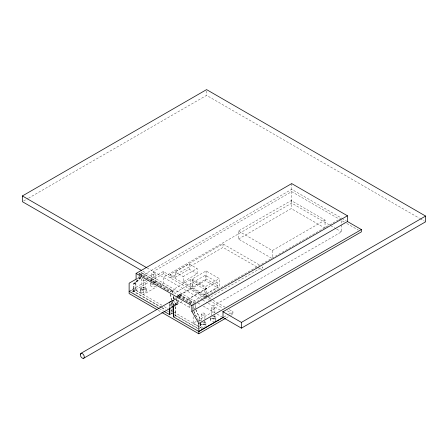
<?xml version="1.0" encoding="UTF-8"?>
<svg xmlns="http://www.w3.org/2000/svg" width="448" height="448" viewBox="0 0 448 448"><rect width="100%" height="100%" fill="white"/><g stroke="black" fill="none" stroke-linecap="round" stroke-linejoin="round"><path stroke-width="0.34" stroke-dasharray="2.24 1.68" d="M140.874 277.564L139.39 278.421L133.918 283.881L133.913 291.357L161.185 307.11M161.319 307.535L133.504 291.474L133.504 283.954L138.981 278.494L138.981 273.829L141.271 272.507L172.189 290.354L172.766 293.709M141.271 276.506L141.271 272.507M141.529 288.775L141.529 279.58M145.186 288.775L145.186 279.58M151.486 281.053L151.486 273.829M155.148 283.024L155.148 273.829M169.809 307.317L169.809 304.623L172.099 303.302M172.094 308.694L172.094 313.415L170.951 314.07M172.094 306.001L172.094 303.979M174.546 316.322L175.538 315.75L175.549 303.806L177.117 296.582M192.937 309.646L192.937 306.314M195.227 308.325L195.233 304.326M199.114 328.434L200.603 327.572L200.603 323.495M201.264 320.634L201.264 314.065M204.921 323.26L204.921 319.973M204.921 319.318L204.921 314.065M211.221 315.543L211.221 308.314M214.878 317.514L214.878 315.543M214.878 312.917L214.878 308.314A1.831 1.058 0 0 0 212.134 307.401A1.831 1.058 0 0 0 212.134 309.232A1.831 1.058 0 0 0 214.878 308.314M140.913 277.732L135.901 282.738L135.89 290.203L133.913 291.357L131.919 290.209L130.771 290.87M177.05 298.637L175.599 305.088L172.995 306.701M173.169 296.554L173.874 300.647A2.817 1.624 60.1 0 0 175.862 304.097A2.817 1.624 60.1 0 0 177.85 302.949L179.631 294.762L195.126 303.716M193.138 305.81L193.138 303.716L179.306 295.73L179.553 294.605L194.029 302.96M133.504 283.954L135.794 282.632L141.271 277.172L138.981 278.494M131.919 290.209L133.89 289.055M179.631 294.762L177.643 295.91L193.138 304.87M23.61 200.995L27.854 198.548M28.459 198.195L206.578 95.362L419.552 218.316M139.39 278.421L139.39 273.823L141.366 272.681L172.11 290.422L172.581 293.149M136.982 278.662L140.605 276.567M140.935 276.377L291.698 189.336L341.477 218.075L194.348 303.016M133.918 283.881L135.901 282.738M129.125 291.245L147.269 280.767M147.739 280.498L163.274 271.533L207.508 297.069M132.121 291.816L148.893 282.128M151.29 280.745L163.274 273.829L204.03 297.36M133.504 291.474L135.794 290.153L135.794 282.632M271.678 258.25L238.437 239.053L238.437 231.006L291.2 200.547L325.046 220.086L325.046 228.133M336.078 228.754L291.698 203.129L163.274 277.278L163.274 283.024L159.046 285.466M256.794 266.896L223.003 247.391L170.24 277.855L170.24 274.406L223.003 243.942L259.812 265.188M170.24 274.406L175.218 277.278L175.218 271.992L189.157 263.945L197.12 268.542L197.12 273.829L183.182 281.876L183.182 276.59L197.12 268.542M238.437 239.053L291.2 208.594L324.447 227.786M135.794 290.153L143.36 294.521L156.632 286.86M175.218 277.278L189.157 269.231L197.12 273.829M206.73 297.114L206.73 288.574L190.798 279.378L173.874 289.145L173.874 293.748M172.189 290.354L169.898 291.676L138.981 273.829M183.182 281.876L192.142 287.05L192.142 279.003L206.08 270.956L219.318 278.6L219.318 286.647L205.386 294.694L205.386 286.647L219.318 278.6M175.862 292.253L205.234 275.296L217.179 282.19L217.179 287.482L188.418 304.086M192.142 287.05L206.08 279.003L219.318 286.647M179.553 294.605L177.262 295.926L192.338 304.634M173.874 296.374L173.874 298.346L175.689 297.298M176.294 296.946L190.798 288.574L206.136 297.427M177.072 296.839L205.234 280.582L217.179 287.482M171.982 300.782L176.809 297.993M177.414 297.646L180.432 295.904M170.85 301.437L174.591 299.281M171.601 301.521L173.891 300.205L173.214 296.307M169.809 304.623L171.735 303.755M173.555 304.954L177.839 302.49M173.152 306.555L182.644 301.129M173.93 306.348L175.442 305.234M187.813 299.146L217.179 282.19M238.437 231.006L272.283 250.55L325.046 220.086M206.73 288.574L189.801 298.346L189.801 302.943M169.613 314.619L171.601 313.466L171.601 308.823M174.502 316.12L175.65 315.465L175.644 305.357M173.874 298.346L189.801 307.541L191.01 306.841M207.721 296.044L210.062 297.394L262.825 266.93L262.825 269.69M193.637 309.176L195.126 308.314L195.126 304.377M341.477 224.974L341.477 231.868L213.046 306.018L213.046 311.763L193.138 323.26L193.138 315.582M198.615 321.25L200.603 320.102L195.994 310.178M198.414 321.434L200.704 320.107L195.518 308.946M224 316.938L228.183 314.524M228.777 314.177L232.96 311.763L232.96 314.065L230.563 315.448M226.369 317.867L229.964 315.795M172.11 290.422L170.122 291.564L139.39 273.823M171.886 301.79L173.874 300.647M175.862 304.091L177.85 302.949M177.268 304.237L175.28 305.379A2.817 1.624 60.1 0 1 174.39 305.458M420.157 218.669L424.39 221.116M341.998 218.378L346.237 220.825M344.417 222.074L291.698 191.638L153.317 271.533L153.317 277.278M346.842 223.474L358.355 230.121M336.678 229.102L341.477 231.868M257.398 267.243L262.226 270.032M192.142 279.003L205.386 286.647M175.218 271.992L183.182 276.59M205.386 294.694L207.138 295.708M208.113 297.422L212.358 299.869M212.962 300.222L225.081 307.216M229.326 309.663L232.96 311.763M204.478 297.618L208.858 300.149M209.328 300.418L222.656 308.118M227.506 310.918L232.96 314.065M147.039 267.904L202.093 299.695M202.698 300.042L207.542 302.837M208.146 303.184L220.248 310.173M142.8 271.208L197.254 302.646M197.859 302.994L200.883 304.741M203.302 306.141L214.805 312.777M217.146 314.132L222.062 316.966M179.306 295.73L143.36 274.977L143.36 276.377M161.896 305.222L133.403 288.775M164.315 306.617L167.944 308.711M170.968 310.458L173.387 311.858M173.992 312.206L199.394 326.872M200.603 327.572L202.597 328.72M193.138 323.26L199.539 326.956M161.79 307.462L165.43 309.562M170.884 312.715L198.615 328.72M161.924 307.882L164.948 309.63M167.367 311.024L168.577 311.724M175.538 315.75L198.414 328.95M159.337 308.689L163.811 311.27M158.211 310.335L161.241 312.088M170.022 304.741L170.178 305.071A2.817 1.624 60.1 0 0 171.59 306.561M194.001 311.326L198.038 320.006M193.799 311.511L196.969 318.332M170.593 294.291L171.651 300.429M170.352 294.302L171.489 300.866M341.477 220.836L341.477 224.286M291.698 183.59L291.698 203.129M291.2 200.547L291.2 208.594M272.283 250.55L272.283 257.925M223.003 243.942L223.003 247.391M215.858 317.386L215.858 319.682M210.241 317.643L210.241 319.945M210.062 297.394L210.062 299.466M206.578 90.888L206.578 95.362M206.08 270.956L206.08 279.003M205.906 323.31L205.906 325.606M205.234 275.296L205.234 280.582M200.704 323.529L200.704 327.628M200.278 323.215L200.278 325.511A2.817 1.624 0 0 0 203.745 327.141M193.138 306.18L193.138 309.999M190.798 279.378L190.798 288.574M189.801 305.57L189.801 307.541M189.157 263.945L189.157 269.231M171.601 303.509L171.601 305.502M169.607 303.335L169.607 307.317M163.274 271.533L163.274 273.829M150.506 283.153L150.506 285.449M146.177 288.764L146.177 291.066M143.36 279.166L143.36 294.521M141.366 272.681L141.366 274.652M140.543 288.781L140.543 291.082M213.556 315.913A2.817 1.624 0 0 1 215.191 318.567A2.817 1.624 0 0 1 210.398 318.058M203.902 321.703A2.817 1.624 0 0 1 205.027 324.442A2.817 1.624 0 0 1 200.351 323.635M154.252 284.558A2.817 1.624 0 0 1 150.545 282.727M151.726 281.686A2.817 1.624 0 0 1 154.851 281.663A2.817 1.624 0 0 1 156.083 283.326M214.648 321.149A2.817 1.624 0 0 1 210.274 320.085A2.817 1.624 0 0 1 213.797 318.242A2.817 1.624 0 0 1 215.191 320.869M200.278 325.511A2.817 1.624 0 0 1 203.902 324.005A2.817 1.624 0 0 1 205.492 326.413M205.027 326.743A2.817 1.624 0 0 1 204.428 326.99M155.854 286.026A2.817 1.624 0 0 1 151.486 286.558A2.817 1.624 0 0 1 151.726 283.982M173.919 300.194A2.817 1.624 60.1 0 1 175.868 299.499A2.817 1.624 60.1 0 1 177.811 302.45M151.732 283.556A1.831 1.058 0 0 1 151.547 283.298M152.841 282.005A1.831 1.058 0 0 1 155.081 283.298M212.576 316.49A1.831 1.058 0 0 1 214.85 317.33A1.831 1.058 0 0 1 213.209 318.567A1.831 1.058 0 0 1 211.221 317.514M202.619 322.241A1.831 1.058 0 0 1 204.915 323.17A1.831 1.058 0 0 1 202.933 324.313A1.831 1.058 0 0 1 201.326 322.986M201.51 322.734A1.831 1.058 0 0 1 201.802 322.515M144.939 280.106A1.831 1.058 0 0 1 141.904 280.224A1.831 1.058 0 0 1 142.884 278.561M179.85 297.192A2.817 1.624 60 0 1 182.101 296.212A2.817 1.624 60 0 1 183.764 300.048M204.736 289.374L192.791 282.481L192.791 287.767L204.736 294.666L204.736 289.374M141.378 289.929A2.817 1.624 0 0 0 146.082 289.19A2.817 1.624 0 0 0 142.621 287.207A2.817 1.624 0 0 0 141.378 289.929M141.378 292.23A2.817 1.624 0 0 0 146.082 291.486A2.817 1.624 0 0 0 142.621 289.503A2.817 1.624 0 0 0 141.378 292.23M142.061 289.526A1.831 1.058 0 0 0 145.124 289.05A1.831 1.058 0 0 0 142.884 287.756A1.831 1.058 0 0 0 142.061 289.526M201.802 314.81A1.831 1.058 0 0 0 204.859 314.339A1.831 1.058 0 0 0 202.619 313.04A1.831 1.058 0 0 0 201.802 314.81M152.023 274.574A1.831 1.058 0 0 0 155.081 274.103A1.831 1.058 0 0 0 152.841 272.81A1.831 1.058 0 0 0 152.023 274.574"/><path stroke-width="0.67" d="M169.809 307.994L169.809 314.731L164.17 311.478M83.692 358.26L173.152 306.555L173.359 316.781L198.811 331.481L223.003 317.514L223.003 311.763L361.385 231.868L361.385 229.572L347.446 221.525L191.839 311.366L198.811 323.434L198.811 333.777L225.77 318.214M141.59 270.508L22.4 201.695L22.4 195.944L206.578 89.611L425.6 216.065L425.6 221.81L241.422 328.143L222.667 317.318M136.091 279.177L136.091 273.426L291.698 183.59L347.446 215.779L347.446 221.525M136.377 279.009L129.125 283.198L129.125 293.546L157.002 309.641M80.875 353.382L170.778 301.476M191.839 311.366L191.839 305.614L347.446 215.779M198.811 323.434L361.385 229.572M198.811 331.481L223.401 317.285M222.667 311.567L241.422 322.398L425.6 216.065M129.629 291.53L129.125 291.245L159.012 308.498M22.4 195.944L146.434 267.557M136.091 273.426L191.839 305.614M161.846 312.435L198.811 333.777M241.422 322.398L241.422 328.143M173.555 304.954L173.555 316.898M169.607 307.978L169.613 314.619M172.995 306.701A2.817 1.624 60.1 0 1 172.099 306.779M169.641 302.658A2.817 1.624 60.1 0 1 171.59 301.963A2.817 1.624 60.1 0 1 173.533 304.914M80.293 354.67A2.817 1.624 60 0 0 83.278 358.389A2.817 1.624 60 0 0 83.278 354.407A2.817 1.624 60 0 0 80.293 354.67"/></g></svg>
